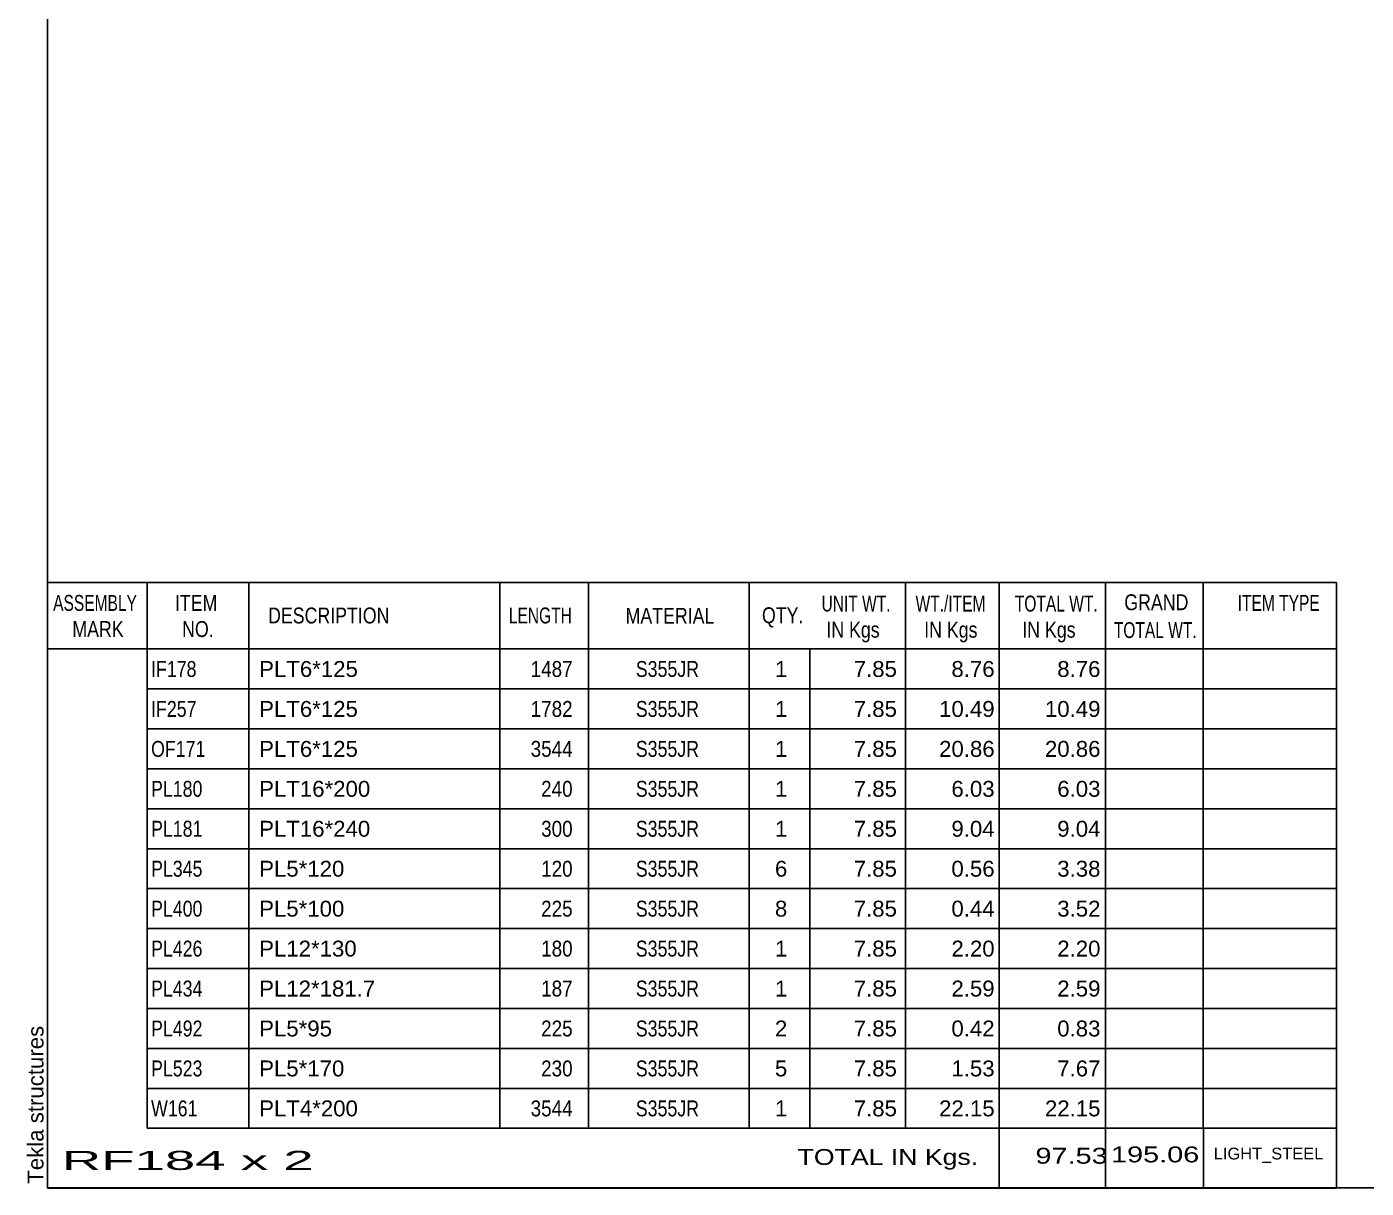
# Model space of a CAD drawing. Header units: millimetres. Extents: x -26 to 376, y -207 to 74.
# Drawn here: x -26 to 134.9, y -207.1 to -67.5 of the extents above; entities that cross this region are included whole.
import ezdxf

# ---------------------------------------------------------------- set-up
doc = ezdxf.new("R2010")
doc.units = ezdxf.units.MM
doc.styles.add('Arial', font='ARIAL.TTF', dxfattribs={"height": 0.2})

# ---------------------------------------------------------------- blocks, each defined once
blk = doc.blocks.new('Unknown-623544098-1210')
at = {"color": 5, "linetype": 'Continuous'}
for p, q in [((-23.53, 69.96), (-23.53, -207.04)), ((-23.53, -207.04), (376.47, -207.04))]:
    blk.add_line(p, q, dxfattribs=at)
at = {"color": 174, "linetype": 'Continuous', "style": 'Arial'}
blk.add_text('Tekla structures', height=1.9102, rotation=90, dxfattribs=at).set_placement((-24.03, -206.54))
blk = doc.blocks.new('CBS_BOM-623544098-9924')
at = {"color": 7, "linetype": 'Continuous'}
for p, q in [((-23.56, -142.28), (-23.56, -134.28)), ((-23.55, -134.28), (131.36, -134.28)), ((-11.56, -142.28), (-11.56, -134.28)), ((0.63, -142.28), (0.63, -134.28)), ((30.8, -142.28), (30.8, -134.28)), ((41.48, -142.28), (41.48, -134.28)), ((60.79, -142.28), (60.79, -134.28)), ((79.59, -142.28), (79.59, -134.28)), ((90.81, -142.28), (90.81, -134.28)), ((103.59, -142.28), (103.59, -134.28)), ((115.34, -142.28), (115.34, -134.28)), ((131.37, -134.28), (131.36, -142.27)), ((-23.56, -142.28), (131.37, -142.28)), ((-23.56, -147.08), (-23.56, -142.28)), ((-11.56, -147.08), (-11.56, -142.28)), ((0.63, -147.08), (0.63, -142.28)), ((30.8, -147.08), (30.8, -142.28)), ((41.48, -147.08), (41.48, -142.28)), ((60.79, -147.08), (60.79, -142.28)), ((68.06, -147.08), (68.06, -142.28)), ((79.59, -147.08), (79.59, -142.28)), ((90.81, -147.08), (90.81, -142.28)), ((103.59, -147.08), (103.59, -142.28)), ((115.36, -147.08), (115.36, -142.28)), ((131.37, -142.28), (131.37, -147.08)), ((-23.56, -151.88), (-23.56, -147.08)), ((-11.56, -147.08), (131.37, -147.08)), ((-11.56, -151.88), (-11.56, -147.08)), ((0.63, -151.88), (0.63, -147.08)), ((30.8, -151.88), (30.8, -147.08)), ((41.48, -151.88), (41.48, -147.08)), ((60.79, -151.88), (60.79, -147.08)), ((68.06, -151.88), (68.06, -147.08)), ((79.59, -151.88), (79.59, -147.08)), ((90.81, -151.88), (90.81, -147.08)), ((103.59, -151.88), (103.59, -147.08)), ((115.36, -151.88), (115.36, -147.08)), ((131.37, -147.08), (131.37, -151.88)), ((-23.56, -156.68), (-23.56, -151.88)), ((-11.56, -151.88), (131.37, -151.88)), ((-11.56, -156.68), (-11.56, -151.88)), ((0.63, -156.68), (0.63, -151.88)), ((30.8, -156.68), (30.8, -151.88)), ((41.48, -156.68), (41.48, -151.88)), ((60.79, -156.68), (60.79, -151.88)), ((68.06, -156.68), (68.06, -151.88)), ((79.59, -156.68), (79.59, -151.88)), ((90.81, -156.68), (90.81, -151.88)), ((103.59, -156.68), (103.59, -151.88)), ((115.36, -156.68), (115.36, -151.88)), ((131.37, -151.88), (131.37, -156.68)), ((-23.56, -161.48), (-23.56, -156.68)), ((-11.56, -156.68), (131.37, -156.68)), ((-11.56, -161.48), (-11.56, -156.68)), ((0.63, -161.48), (0.63, -156.68)), ((30.8, -161.48), (30.8, -156.68)), ((41.48, -161.48), (41.48, -156.68)), ((60.79, -161.48), (60.79, -156.68)), ((68.06, -161.48), (68.06, -156.68)), ((79.59, -161.48), (79.59, -156.68)), ((90.81, -161.48), (90.81, -156.68)), ((103.59, -161.48), (103.59, -156.68)), ((115.36, -161.48), (115.36, -156.68)), ((131.37, -156.68), (131.37, -161.48)), ((-23.56, -166.28), (-23.56, -161.48)), ((-11.56, -161.48), (131.37, -161.48)), ((-11.56, -166.28), (-11.56, -161.48)), ((0.63, -166.28), (0.63, -161.48)), ((30.8, -166.28), (30.8, -161.48)), ((41.48, -166.28), (41.48, -161.48)), ((60.79, -166.28), (60.79, -161.48)), ((68.06, -166.28), (68.06, -161.48)), ((79.59, -166.28), (79.59, -161.48)), ((90.81, -166.28), (90.81, -161.48)), ((103.59, -166.28), (103.59, -161.48)), ((115.36, -166.28), (115.36, -161.48)), ((131.37, -161.48), (131.37, -166.28)), ((-23.56, -171.08), (-23.56, -166.28)), ((-11.56, -166.28), (131.37, -166.28)), ((-11.56, -171.08), (-11.56, -166.28)), ((0.63, -171.08), (0.63, -166.28)), ((30.8, -171.08), (30.8, -166.28)), ((41.48, -171.08), (41.48, -166.28)), ((60.79, -171.08), (60.79, -166.28)), ((68.06, -171.08), (68.06, -166.28)), ((79.59, -171.08), (79.59, -166.28)), ((90.81, -171.08), (90.81, -166.28)), ((103.59, -171.08), (103.59, -166.28)), ((115.36, -171.08), (115.36, -166.28)), ((131.37, -166.28), (131.37, -171.08)), ((-23.56, -175.88), (-23.56, -171.08)), ((-11.56, -171.08), (131.37, -171.08)), ((-11.56, -175.88), (-11.56, -171.08)), ((0.63, -175.88), (0.63, -171.08)), ((30.8, -175.88), (30.8, -171.08)), ((41.48, -175.88), (41.48, -171.08)), ((60.79, -175.88), (60.79, -171.08)), ((68.06, -175.88), (68.06, -171.08)), ((79.59, -175.88), (79.59, -171.08)), ((90.81, -175.88), (90.81, -171.08)), ((103.59, -175.88), (103.59, -171.08)), ((115.36, -175.88), (115.36, -171.08)), ((131.37, -171.08), (131.37, -175.88)), ((-23.56, -180.68), (-23.56, -175.88)), ((-11.56, -175.88), (131.37, -175.88)), ((-11.56, -180.68), (-11.56, -175.88)), ((0.63, -180.68), (0.63, -175.88)), ((30.8, -180.68), (30.8, -175.88)), ((41.48, -180.68), (41.48, -175.88)), ((60.79, -180.68), (60.79, -175.88)), ((68.06, -180.68), (68.06, -175.88)), ((79.59, -180.68), (79.59, -175.88)), ((90.81, -180.68), (90.81, -175.88)), ((103.59, -180.68), (103.59, -175.88)), ((115.36, -180.68), (115.36, -175.88)), ((131.37, -175.88), (131.37, -180.68)), ((-23.56, -185.48), (-23.56, -180.68)), ((-11.56, -180.68), (131.37, -180.68)), ((-11.56, -185.48), (-11.56, -180.68)), ((0.63, -185.48), (0.63, -180.68)), ((30.8, -185.48), (30.8, -180.68)), ((41.48, -185.48), (41.48, -180.68)), ((60.79, -185.48), (60.79, -180.68)), ((68.06, -185.48), (68.06, -180.68)), ((79.59, -185.48), (79.59, -180.68)), ((90.81, -185.48), (90.81, -180.68)), ((103.59, -185.48), (103.59, -180.68)), ((115.36, -185.48), (115.36, -180.68)), ((131.37, -180.68), (131.37, -185.48)), ((-23.56, -190.28), (-23.56, -185.48)), ((-11.56, -185.48), (131.37, -185.48)), ((-11.56, -190.28), (-11.56, -185.48)), ((0.63, -190.28), (0.63, -185.48)), ((30.8, -190.28), (30.8, -185.48)), ((41.48, -190.28), (41.48, -185.48)), ((60.79, -190.28), (60.79, -185.48)), ((68.06, -190.28), (68.06, -185.48)), ((79.59, -190.28), (79.59, -185.48)), ((90.81, -190.28), (90.81, -185.48)), ((103.59, -190.28), (103.59, -185.48)), ((115.36, -190.28), (115.36, -185.48)), ((131.37, -185.48), (131.37, -190.28)), ((-23.56, -195.08), (-23.56, -190.28)), ((-11.56, -190.28), (131.37, -190.28)), ((-11.56, -195.08), (-11.56, -190.28)), ((0.63, -195.08), (0.63, -190.28)), ((30.8, -195.08), (30.8, -190.28)), ((41.48, -195.08), (41.48, -190.28)), ((60.79, -195.08), (60.79, -190.28)), ((68.06, -195.08), (68.06, -190.28)), ((79.59, -195.08), (79.59, -190.28)), ((90.81, -195.08), (90.81, -190.28)), ((103.59, -195.08), (103.59, -190.28)), ((115.36, -195.08), (115.36, -190.28)), ((131.37, -190.28), (131.37, -195.08)), ((-23.56, -199.88), (-23.56, -195.08)), ((-11.56, -195.08), (131.37, -195.08)), ((-11.56, -199.88), (-11.56, -195.08)), ((0.63, -199.88), (0.63, -195.08)), ((30.8, -199.88), (30.8, -195.08)), ((41.48, -199.88), (41.48, -195.08)), ((60.79, -199.88), (60.79, -195.08)), ((68.06, -199.88), (68.06, -195.08)), ((79.59, -199.88), (79.59, -195.08)), ((90.81, -199.88), (90.81, -195.08)), ((103.59, -199.88), (103.59, -195.08)), ((115.36, -199.88), (115.36, -195.08)), ((131.37, -195.08), (131.37, -199.88)), ((-23.56, -207.08), (-23.56, -199.9)), ((-11.56, -199.88), (131.37, -199.88)), ((90.81, -207.08), (90.81, -199.9)), ((103.59, -207.08), (103.59, -199.9)), ((115.4, -207.08), (115.4, -199.9)), ((131.37, -199.88), (131.37, -207.08)), ((-23.56, -207.08), (131.37, -207.08))]:
    blk.add_line(p, q, dxfattribs=at)
at = {"color": 3, "linetype": 'Continuous', "style": 'Arial'}
for s, height, width, p in [('ASSEMBLY', 1.91, 0.7, (-22.87, -137.7)), ('ITEM', 1.91, 0.8, (-8.23, -137.7)), ('UNIT WT.', 1.91, 0.7, (69.48, -137.78)), ('WT./ITEM', 1.91, 0.7, (80.78, -137.78)), ('TOTAL WT.', 1.91, 0.7, (92.71, -137.78)), ('GRAND', 1.91, 0.8, (105.87, -137.62)), ('ITEM TYPE', 1.91, 0.7, (119.5, -137.7)), ('DESCRIPTION', 1.9102, 0.8, (2.96, -139.21)), ('LENGTH', 1.91, 0.7, (31.9, -139.21)), ('MATERIAL', 1.91, 0.8, (45.93, -139.25)), ('QTY.', 1.91, 0.8, (62.32, -139.18)), ('MARK', 1.91, 0.8, (-20.56, -140.84)), ('NO.', 1.91, 0.8, (-7.37, -140.84)), ('IN Kgs', 1.91, 0.8, (70.06, -140.92)), ('IN Kgs', 1.91, 0.8, (81.82, -140.92)), ('IN Kgs', 1.91, 0.8, (93.61, -140.92)), ('TOTAL WT.', 1.91, 0.7, (104.61, -140.96))]:
    blk.add_text(s, height=height, dxfattribs=dict(at, width=width)).set_placement(p)
at = {"color": 7, "linetype": 'Continuous', "style": 'Arial'}
for s, width, p in [('IF178', 0.8, (-11.1, -145.64)), ('1487', 0.85, (34.52, -145.64)), ('S355JR', 0.8, (47.16, -145.64)), ('IF257', 0.8, (-11.1, -150.44)), ('1782', 0.85, (34.52, -150.44)), ('S355JR', 0.8, (47.16, -150.44)), ('OF171', 0.8, (-11.1, -155.24)), ('3544', 0.85, (34.52, -155.24)), ('S355JR', 0.8, (47.16, -155.24)), ('PL180', 0.8, (-11.1, -160.04)), ('240', 0.85, (35.78, -160.04)), ('S355JR', 0.8, (47.16, -160.04)), ('PL181', 0.8, (-11.1, -164.84)), ('300', 0.85, (35.78, -164.84)), ('S355JR', 0.8, (47.16, -164.84)), ('PL345', 0.8, (-11.1, -169.64)), ('120', 0.85, (35.78, -169.64)), ('S355JR', 0.8, (47.16, -169.64)), ('PL400', 0.8, (-11.1, -174.44)), ('225', 0.85, (35.78, -174.44)), ('S355JR', 0.8, (47.16, -174.44)), ('PL426', 0.8, (-11.1, -179.24)), ('180', 0.85, (35.78, -179.24)), ('S355JR', 0.8, (47.16, -179.24)), ('PL434', 0.8, (-11.1, -184.04)), ('187', 0.85, (35.78, -184.04)), ('S355JR', 0.8, (47.16, -184.04)), ('PL492', 0.8, (-11.1, -188.84)), ('225', 0.85, (35.78, -188.84)), ('S355JR', 0.8, (47.16, -188.84)), ('PL523', 0.8, (-11.1, -193.64)), ('230', 0.85, (35.78, -193.64)), ('S355JR', 0.8, (47.16, -193.64)), ('W161', 0.8, (-11.1, -198.44)), ('3544', 0.85, (34.52, -198.44)), ('S355JR', 0.8, (47.16, -198.44))]:
    blk.add_text(s, height=1.91, dxfattribs=dict(at, width=width)).set_placement(p)
for s, p in [('PLT6*125', (1.89, -145.64)), ('1', (63.88, -145.64)), ('7.85', (73.35, -145.64)), ('8.76', (85.09, -145.64)), ('8.76', (97.81, -145.64)), ('PLT6*125', (1.89, -150.44)), ('1', (63.88, -150.44)), ('7.85', (73.35, -150.44)), ('10.49', (83.61, -150.44)), ('10.49', (96.33, -150.44)), ('PLT6*125', (1.89, -155.24)), ('1', (63.88, -155.24)), ('7.85', (73.35, -155.24)), ('20.86', (83.61, -155.24)), ('20.86', (96.33, -155.24)), ('PLT16*200', (1.89, -160.04)), ('1', (63.88, -160.04)), ('7.85', (73.35, -160.04)), ('6.03', (85.09, -160.04)), ('6.03', (97.81, -160.04)), ('PLT16*240', (1.89, -164.84)), ('1', (63.88, -164.84)), ('7.85', (73.35, -164.84)), ('9.04', (85.09, -164.84)), ('9.04', (97.81, -164.84)), ('PL5*120', (1.89, -169.64)), ('6', (63.88, -169.64)), ('7.85', (73.35, -169.64)), ('0.56', (85.09, -169.64)), ('3.38', (97.81, -169.64)), ('PL5*100', (1.89, -174.44)), ('8', (63.88, -174.44)), ('7.85', (73.35, -174.44)), ('0.44', (85.09, -174.44)), ('3.52', (97.81, -174.44)), ('PL12*130', (1.89, -179.24)), ('1', (63.88, -179.24)), ('7.85', (73.35, -179.24)), ('2.20', (85.09, -179.24)), ('2.20', (97.81, -179.24)), ('PL12*181.7', (1.89, -184.04)), ('1', (63.88, -184.04)), ('7.85', (73.35, -184.04)), ('2.59', (85.09, -184.04)), ('2.59', (97.81, -184.04)), ('PL5*95', (1.89, -188.84)), ('2', (63.88, -188.84)), ('7.85', (73.35, -188.84)), ('0.42', (85.09, -188.84)), ('0.83', (97.81, -188.84)), ('PL5*170', (1.89, -193.64)), ('5', (63.88, -193.64)), ('7.85', (73.35, -193.64)), ('1.53', (85.09, -193.64)), ('7.67', (97.81, -193.64)), ('PLT4*200', (1.89, -198.44)), ('1', (63.88, -198.44)), ('7.85', (73.35, -198.44)), ('22.15', (83.61, -198.44)), ('22.15', (96.33, -198.44))]:
    blk.add_text(s, height=1.91, dxfattribs=at).set_placement(p)
at = {"color": 6, "linetype": 'Continuous', "style": 'Arial'}
for s, height, width, p in [('RF184 x 2', 2.292, 2.05, (-21.84, -204.88)), ('TOTAL IN Kgs.', 1.9102, 1.2, (66.6, -204.28)), ('97.53', 1.91, 1.3, (95.19, -204.13)), ('195.06', 1.91, 1.3, (104.27, -203.97))]:
    blk.add_text(s, height=height, dxfattribs=dict(at, width=width)).set_placement(p)
blk.add_text('LIGHT_STEEL', height=1.4135, dxfattribs=at).set_placement((116.62, -203.62))

msp = doc.modelspace()

# ---------------------------------------------------------------- block references
for name in ['Unknown-623544098-1210', 'CBS_BOM-623544098-9924']:
    msp.add_blockref(name, (0, 0))

doc.saveas('drawing.dxf')
